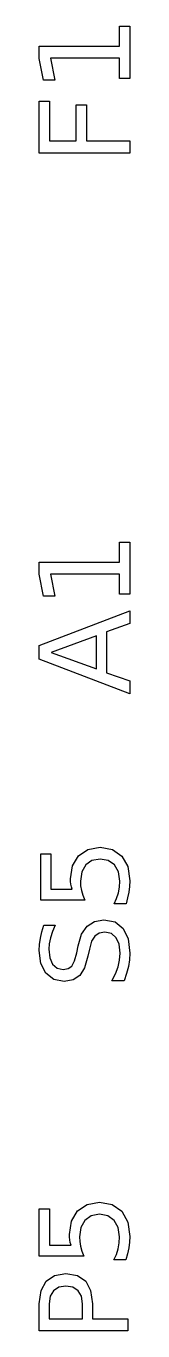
# Model space of a CAD drawing. Header units: millimetres. Extents: x -8 to 8, y -24.7 to -10.3.
# Drawn here: x 7 to 8, y -24.68 to -10.3 of the extents above.
import ezdxf

# ---------------------------------------------------------------- set-up
doc = ezdxf.new("R2010")
doc.units = ezdxf.units.MM

msp = doc.modelspace()

# ---------------------------------------------------------------- linework, layer by layer
at = {"layer": 'MARK'}
for points in [[(7.886, -10.876), (7.886, -10.655), (7.123, -10.655), (7.171, -10.895), (7.048, -10.895), (7, -10.656), (7, -10.521), (7.886, -10.521), (7.886, -10.3), (8, -10.3), (8, -10.876), (7.886, -10.876)], [(7, -11.7), (7, -11.126), (7.114, -11.126), (7.114, -11.565), (7.409, -11.565), (7.409, -11.168), (7.523, -11.168), (7.523, -11.565), (8, -11.565), (8, -11.7), (7, -11.7)], [(7.886, -16.561), (7.886, -16.34), (7.123, -16.34), (7.171, -16.581), (7.048, -16.581), (7, -16.341), (7, -16.206), (7.886, -16.206), (7.886, -15.985), (8, -15.985), (8, -16.561), (7.886, -16.561)], [(7, -17.277), (7, -17.124), (8, -16.743), (8, -16.883), (7.743, -16.974), (7.743, -17.425), (8, -17.516), (8, -17.659), (7, -17.277)], [(7.133, -17.201), (7.631, -17.384), (7.631, -17.017), (7.133, -17.201)], [(7.017, -19.931), (7.017, -19.42), (7.127, -19.42), (7.127, -19.812), (7.363, -19.812), (7.355, -19.784), (7.349, -19.755), (7.345, -19.727), (7.344, -19.698), (7.366, -19.554), (7.433, -19.443), (7.537, -19.372), (7.672, -19.348), (7.81, -19.373), (7.914, -19.445), (7.978, -19.562), (8, -19.718), (7.997, -19.78), (7.99, -19.842), (7.977, -19.906), (7.959, -19.972), (7.828, -19.972), (7.855, -19.913), (7.875, -19.852), (7.886, -19.788), (7.89, -19.721), (7.875, -19.621), (7.831, -19.544), (7.762, -19.495), (7.672, -19.479), (7.582, -19.495), (7.513, -19.544), (7.469, -19.621), (7.454, -19.721), (7.457, -19.773), (7.465, -19.825), (7.48, -19.878), (7.502, -19.931), (7.017, -19.931)], [(7.049, -20.206), (7.176, -20.206), (7.145, -20.278), (7.123, -20.346), (7.11, -20.411), (7.106, -20.473), (7.116, -20.567), (7.147, -20.637), (7.197, -20.681), (7.265, -20.695), (7.321, -20.686), (7.361, -20.657), (7.391, -20.601), (7.414, -20.511), (7.43, -20.433), (7.468, -20.306), (7.528, -20.217), (7.61, -20.165), (7.715, -20.148), (7.838, -20.171), (7.928, -20.242), (7.982, -20.358), (8, -20.517), (7.996, -20.588), (7.985, -20.663), (7.965, -20.741), (7.939, -20.822), (7.804, -20.822), (7.843, -20.744), (7.872, -20.667), (7.888, -20.591), (7.894, -20.517), (7.883, -20.418), (7.85, -20.345), (7.797, -20.299), (7.725, -20.284), (7.662, -20.295), (7.614, -20.328), (7.579, -20.385), (7.554, -20.471), (7.538, -20.55), (7.501, -20.676), (7.447, -20.761), (7.373, -20.81), (7.275, -20.826), (7.161, -20.804), (7.074, -20.736), (7.018, -20.629), (7, -20.488), (7.003, -20.42), (7.012, -20.35), (7.028, -20.279), (7.049, -20.206)], [(7, -23.854), (7, -23.333), (7.112, -23.333), (7.112, -23.732), (7.352, -23.732), (7.343, -23.703), (7.337, -23.674), (7.334, -23.645), (7.333, -23.616), (7.355, -23.469), (7.423, -23.356), (7.528, -23.284), (7.666, -23.26), (7.807, -23.285), (7.912, -23.359), (7.978, -23.478), (8, -23.637), (7.997, -23.699), (7.989, -23.763), (7.976, -23.828), (7.958, -23.895), (7.824, -23.895), (7.853, -23.835), (7.872, -23.773), (7.884, -23.708), (7.888, -23.64), (7.873, -23.538), (7.828, -23.46), (7.758, -23.41), (7.666, -23.393), (7.574, -23.41), (7.504, -23.46), (7.459, -23.538), (7.444, -23.64), (7.447, -23.693), (7.456, -23.746), (7.471, -23.799), (7.493, -23.854), (7, -23.854)], [(7, -24.678), (7, -24.378), (7.019, -24.234), (7.075, -24.129), (7.167, -24.066), (7.293, -24.045), (7.421, -24.066), (7.513, -24.129), (7.568, -24.234), (7.587, -24.378), (7.587, -24.545), (7.981, -24.545), (7.981, -24.678), (7, -24.678)], [(7.109, -24.545), (7.478, -24.545), (7.478, -24.378), (7.466, -24.296), (7.43, -24.235), (7.372, -24.197), (7.293, -24.185), (7.215, -24.197), (7.157, -24.235), (7.121, -24.296), (7.109, -24.378), (7.109, -24.545)]]:
    msp.add_lwpolyline(points, close=True, dxfattribs=at)

doc.saveas('drawing.dxf')
